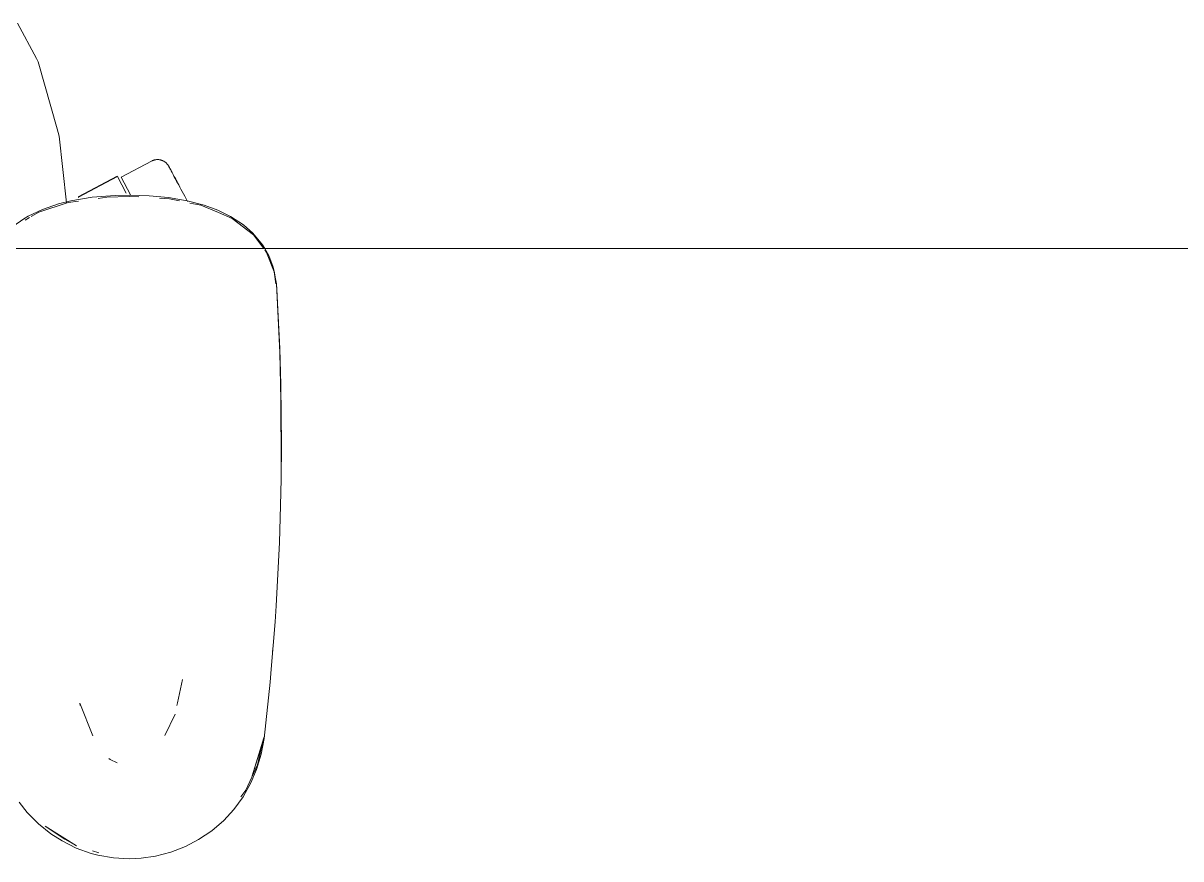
# Model space of a CAD drawing. Header units: millimetres. Extents: x 155927 to 317870, y -36033 to 97293.
# Drawn here: x 217672 to 218040.8, y 17283.3 to 17549.4 of the extents above; entities that cross this region are included whole.
import ezdxf

# ---------------------------------------------------------------- set-up
doc = ezdxf.new("R2010")
doc.units = ezdxf.units.MM
doc.header["$MEASUREMENT"] = 0
doc.layers.add('G-IMPT', color=8, linetype='CONTINUOUS', lineweight=9)
doc.layers.add('I-FURN', color=8, linetype='CONTINUOUS', lineweight=9)

msp = doc.modelspace()

# ---------------------------------------------------------------- linework, layer by layer
at = {"layer": 'G-IMPT'}
for p, q in [((217676.25, 17538.16), (217670.24, 17549.4)), ((217676.85, 17537.05), (217676.25, 17538.16)), ((217682.85, 17515.7), (217676.85, 17537.05)), ((217682.85, 17515.7), (217683.49, 17513.44)), ((217685.9, 17492.16), (217683.49, 17513.44)), ((217686.41, 17492.28), (217677.02, 17489.25)), ((217683.32, 17491.85), (217678.24, 17490.11)), ((217683.32, 17491.85), (217687.25, 17492.83)), ((217689.7, 17492.74), (217686.41, 17492.28)), ((217687.25, 17492.83), (217694.01, 17493.95)), ((217701.33, 17494.52), (217694.01, 17493.95)), ((217698.67, 17494.01), (217695.89, 17493.61)), ((217698.67, 17494.01), (217705.83, 17494.24)), ((217701.33, 17494.52), (217705.83, 17494.61)), ((217705.83, 17494.61), (217712.17, 17494.43)), ((217708.94, 17494.05), (217705.83, 17494.24)), ((217718.32, 17493.87), (217712.17, 17494.43)), ((217718.66, 17493.45), (217715.45, 17493.65)), ((217718.32, 17493.87), (217724.25, 17492.87)), ((217721.88, 17492.79), (217718.66, 17493.45)), ((217729.73, 17491.44), (217724.25, 17492.87)), ((217728.62, 17491.41), (217725.16, 17492.12)), ((217728.62, 17491.41), (217734.24, 17489.08)), ((217729.73, 17491.44), (217734.07, 17489.85)), ((217673.6, 17487.91), (217672.23, 17487.1)), ((217678.24, 17490.11), (217673.6, 17487.91)), ((217677.02, 17489.25), (217674.56, 17487.78)), ((217738.14, 17487.87), (217734.07, 17489.85)), ((217738.64, 17487.24), (217734.24, 17489.08)), ((217738.14, 17487.87), (217742.19, 17485.21)), ((217668.77, 17484.66), (217672.23, 17487.1)), ((217674.1, 17487.5), (217672.66, 17486.64)), ((217745.43, 17482.03), (217738.64, 17487.24)), ((217742.19, 17485.21), (217745.23, 17482.55)), ((217748.31, 17478.81), (217745.23, 17482.55)), ((217748.7, 17477.61), (217745.43, 17482.03)), ((217748.99, 17477.61), (217748.31, 17478.81)), ((217750.26, 17475.37), (217749, 17477.59)), ((217749.59, 17476.4), (217749, 17477.21)), ((217752.01, 17470.21), (217749.59, 17476.4)), ((217750.26, 17475.37), (217751.66, 17471.73)), ((217752.02, 17470.38), (217751.66, 17471.73)), ((217752.01, 17470.21), (217752.59, 17466.36)), ((217752.02, 17470.38), (217752.47, 17467.99)), ((217752.72, 17466.34), (217752.47, 17467.99)), ((217753.77, 17445.77), (217752.72, 17466.34)), ((217753.81, 17444.56), (217752.72, 17466.34)), ((217752.72, 17466.34), (217752.83, 17464.74)), ((217753.81, 17444.56), (217752.83, 17464.74)), ((217754.27, 17424.37), (217753.77, 17445.77)), ((217754.11, 17434.21), (217753.77, 17445.77)), ((217753.77, 17445.77), (217753.81, 17444.56)), ((217754.27, 17424.37), (217753.81, 17444.56)), ((217754.23, 17404.19), (217754.11, 17434.21)), ((217754.27, 17424.37), (217754.11, 17434.21)), ((217754.11, 17434.21), (217754.32, 17414.98)), ((217754.25, 17426.41), (217754.18, 17428.32)), ((217754.23, 17424.37), (217754.25, 17426.41)), ((217754.23, 17404.19), (217754.27, 17424.37)), ((217754.23, 17404.19), (217754.32, 17414.98)), ((217754.23, 17404.19), (217754.06, 17395.77)), ((217753.67, 17384.01), (217754.06, 17395.77)), ((217753.92, 17390.83), (217753.94, 17392.33)), ((217753.81, 17388.9), (217753.92, 17390.83)), ((217753.67, 17384.01), (217753.42, 17377.99)), ((217752.61, 17363.85), (217753.42, 17377.99)), ((217752.28, 17358.76), (217752.61, 17363.85)), ((217752.28, 17358.76), (217751.04, 17343.7)), ((217751.63, 17350.58), (217751.46, 17348.9)), ((217722.82, 17340.36), (217721.24, 17332.93)), ((217751.04, 17343.7), (217750.69, 17339.57)), ((217750.69, 17339.57), (217748.78, 17321.65)), ((217690.11, 17332.86), (217690.26, 17332.16)), ((217690.11, 17332.86), (217694.26, 17322.44)), ((217721.04, 17332.16), (217721.24, 17332.93)), ((217717.21, 17322.53), (217720.48, 17329.31)), ((217748.78, 17322.16), (217744.95, 17309.7)), ((217748.78, 17322.16), (217747.87, 17318.84)), ((217744.95, 17309.7), (217747.87, 17318.84)), ((217746.74, 17313.19), (217748.66, 17321.59)), ((217748.78, 17321.65), (217747.89, 17316.6)), ((217699.78, 17314.91), (217699.33, 17315.21)), ((217702.01, 17313.9), (217699.78, 17314.91)), ((217746.42, 17311.74), (217747.89, 17316.6)), ((217746.74, 17313.19), (217743, 17305.13)), ((217744.61, 17307.5), (217746.42, 17311.74)), ((217744.61, 17307.5), (217742.1, 17303.06)), ((217741.41, 17303.02), (217743, 17305.13)), ((217673.36, 17298.03), (217670.74, 17301.34)), ((217739.11, 17298.98), (217742.1, 17303.06)), ((217676.91, 17294.43), (217673.36, 17298.03)), ((217739.11, 17298.98), (217735.94, 17295.54)), ((217676.91, 17294.43), (217680.89, 17291.24)), ((217689.04, 17287.38), (217679.09, 17293.7)), ((217685.36, 17289.54), (217679.09, 17293.7)), ((217732.1, 17292.22), (217735.94, 17295.54)), ((217684.43, 17288.97), (217680.89, 17291.24)), ((217688.94, 17286.73), (217684.43, 17288.97)), ((217689.04, 17287.38), (217685.36, 17289.54)), ((217727.94, 17289.39), (217723.77, 17287.2)), ((217727.94, 17289.39), (217732.1, 17292.22)), ((217688.94, 17286.73), (217693.72, 17285.02)), ((217695.84, 17284.46), (217693.72, 17285.02)), ((217694.15, 17285.82), (217696.18, 17285.2)), ((217714.19, 17284.1), (217719.06, 17285.36)), ((217723.77, 17287.2), (217719.06, 17285.36)), ((217700.79, 17283.58), (217695.84, 17284.46)), ((217705.83, 17283.28), (217700.79, 17283.58)), ((217705.83, 17283.28), (217709.68, 17283.45)), ((217714.19, 17284.1), (217709.68, 17283.45))]:
    msp.add_line(p, q, dxfattribs=at)
at = {"layer": 'I-FURN'}
for p, q in [((217712.98, 17505.48), (217703.3, 17500.33)), ((217712.98, 17505.48), (217713.13, 17505.55)), ((217713.13, 17505.55), (217713.27, 17505.62)), ((217713.27, 17505.62), (217713.42, 17505.68)), ((217713.42, 17505.68), (217713.57, 17505.74)), ((217713.57, 17505.74), (217713.73, 17505.79)), ((217713.73, 17505.79), (217713.88, 17505.83)), ((217713.88, 17505.83), (217714.04, 17505.87)), ((217714.04, 17505.87), (217714.2, 17505.9)), ((217714.2, 17505.9), (217714.36, 17505.92)), ((217714.36, 17505.92), (217714.52, 17505.94)), ((217714.52, 17505.94), (217714.68, 17505.95)), ((217714.68, 17505.95), (217714.84, 17505.95)), ((217714.84, 17505.95), (217715, 17505.95)), ((217715, 17505.95), (217715.16, 17505.94)), ((217715.16, 17505.94), (217715.32, 17505.93)), ((217715.32, 17505.93), (217715.48, 17505.91)), ((217715.48, 17505.91), (217715.64, 17505.88)), ((217715.64, 17505.88), (217715.8, 17505.85)), ((217715.8, 17505.85), (217715.95, 17505.81)), ((217715.95, 17505.81), (217716.11, 17505.76)), ((217716.11, 17505.76), (217716.26, 17505.71)), ((217716.26, 17505.71), (217716.41, 17505.65)), ((217716.41, 17505.65), (217716.56, 17505.58)), ((217716.56, 17505.58), (217716.7, 17505.51)), ((217716.7, 17505.51), (217716.85, 17505.44)), ((217716.85, 17505.44), (217716.99, 17505.36)), ((217716.99, 17505.36), (217717.12, 17505.27)), ((217717.12, 17505.27), (217717.25, 17505.18)), ((217717.25, 17505.18), (217717.38, 17505.08)), ((217717.38, 17505.08), (217717.51, 17504.98)), ((217717.51, 17504.98), (217717.63, 17504.87)), ((217717.63, 17504.87), (217717.74, 17504.76)), ((217717.74, 17504.76), (217717.85, 17504.64)), ((217717.85, 17504.64), (217717.96, 17504.52)), ((217717.96, 17504.52), (217718.06, 17504.39)), ((217718.06, 17504.39), (217718.16, 17504.26)), ((217718.16, 17504.26), (217718.25, 17504.13)), ((217718.25, 17504.13), (217718.33, 17503.99)), ((217718.33, 17503.99), (217718.41, 17503.85)), ((217718.41, 17503.85), (217718.43, 17503.81)), ((217718.43, 17503.81), (217718.44, 17503.79)), ((217718.44, 17503.81), (217718.43, 17503.81)), ((217718.46, 17503.77), (217718.44, 17503.81)), ((217718.44, 17503.79), (217718.48, 17503.73)), ((217718.5, 17503.68), (217718.46, 17503.77)), ((217718.48, 17503.73), (217718.53, 17503.63)), ((217718.57, 17503.56), (217718.5, 17503.68)), ((217718.53, 17503.63), (217718.6, 17503.49)), ((217718.65, 17503.4), (217718.57, 17503.56)), ((217718.6, 17503.49), (217718.7, 17503.31)), ((217718.76, 17503.2), (217718.65, 17503.4)), ((217718.7, 17503.31), (217718.82, 17503.09)), ((217718.89, 17502.96), (217718.76, 17503.2)), ((217718.82, 17503.09), (217718.95, 17502.84)), ((217719.04, 17502.68), (217718.89, 17502.96)), ((217718.95, 17502.84), (217719.11, 17502.54)), ((217719.2, 17502.36), (217719.04, 17502.68)), ((217719.11, 17502.54), (217719.29, 17502.2)), ((217701.97, 17500.69), (217689.61, 17494.11)), ((217689.7, 17493.94), (217702.07, 17500.52)), ((217702.07, 17500.52), (217704.88, 17495.22)), ((217703.3, 17500.33), (217706.29, 17494.7)), ((217719.39, 17502.01), (217719.2, 17502.36)), ((217719.29, 17502.2), (217719.49, 17501.83)), ((217719.6, 17501.61), (217719.39, 17502.01)), ((217719.49, 17501.83), (217719.71, 17501.42)), ((217719.83, 17501.18), (217719.6, 17501.61)), ((217719.71, 17501.42), (217719.94, 17500.97)), ((217720.08, 17500.72), (217719.83, 17501.18)), ((217719.94, 17500.97), (217720.2, 17500.49)), ((217720.35, 17500.22), (217720.08, 17500.72)), ((217720.2, 17500.49), (217720.47, 17499.97)), ((217720.63, 17499.68), (217720.35, 17500.22)), ((217720.47, 17499.97), (217720.77, 17499.42)), ((217720.93, 17499.11), (217720.63, 17499.68)), ((217720.77, 17499.42), (217721.08, 17498.84)), ((217721.25, 17498.51), (217720.93, 17499.11)), ((217721.59, 17497.88), (217721.25, 17498.51)), ((217721.94, 17497.21), (217721.59, 17497.88)), ((217722.31, 17496.52), (217721.94, 17497.21)), ((217722.7, 17495.8), (217722.31, 17496.52)), ((217723.09, 17495.05), (217722.7, 17495.8)), ((217689.75, 17493.85), (217689.7, 17493.94)), ((217723.51, 17494.27), (217723.09, 17495.05)), ((217723.93, 17493.47), (217723.51, 17494.27)), ((217724.37, 17492.65), (217723.93, 17493.47)), ((216625.83, 17477.61), (218225.83, 17477.61)), ((218225.83, 17477.61), (216625.83, 17477.61))]:
    msp.add_line(p, q, dxfattribs=at)

doc.saveas('drawing.dxf')
